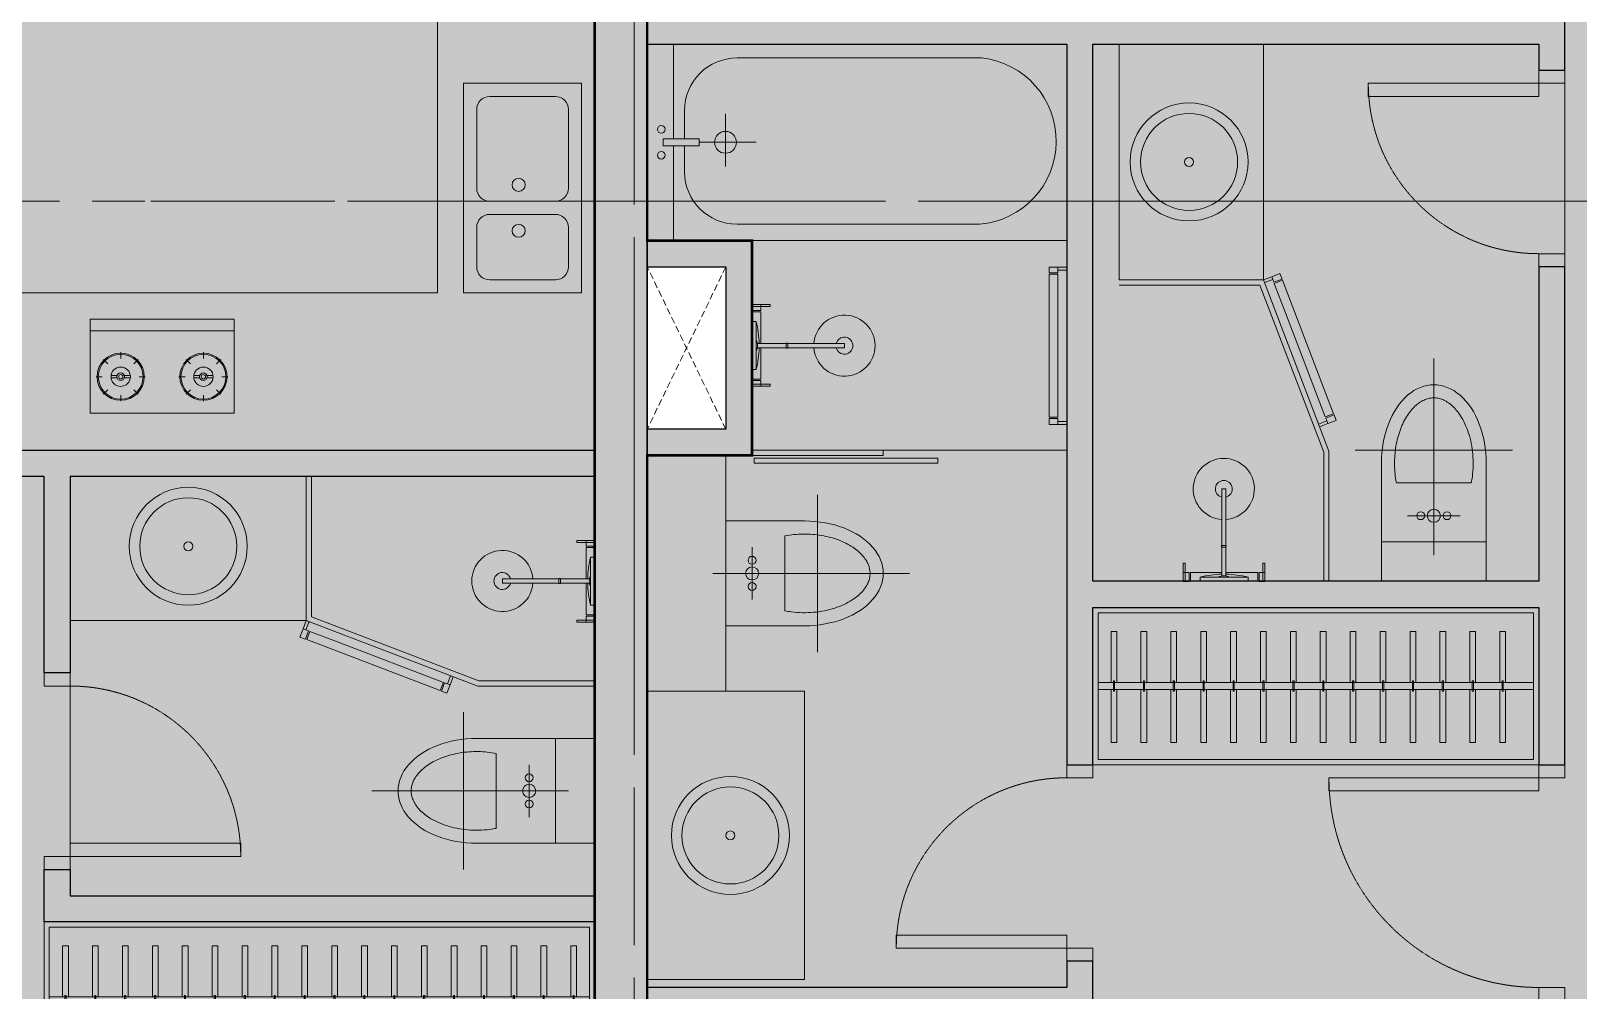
# Model space of a CAD drawing. Header units: millimetres. Extents: x -100356 to 314685, y 446 to 1273965.
# Drawn here: x 70891 to 76791, y 1097753 to 1101413 of the extents above; entities that cross this region are included whole.
import ezdxf
from ezdxf.xclip import XClip

# ---------------------------------------------------------------- set-up
doc = ezdxf.new("R2010")
doc.units = ezdxf.units.MM
doc.header["$XCLIPFRAME"] = 2
for name, pattern in [('CENTER', [2, 1.25, -0.25, 0.25, -0.25]), ('CENTER2', [28.575, 19.05, -3.175, 3.175, -3.175]), ('Kume - Grid Line', [10.5, 6, -1.25, 2, -1.25]), ('VL1 - tb$0$HIDDEN', [0.375, 0.25, -0.125]), ('VL2 - tb$0$DASHED2', [0.375, 0.25, -0.125]), ('VL2 - tb$0$HIDDEN', [0.375, 0.25, -0.125])]:
    doc.linetypes.add(name, pattern=pattern)
for name, color, linetype, lineweight in [('@ color hatch', 7, 'Continuous', 13), ('A-_ANOT----_D', 7, 'Continuous', 5), ('A.Axis', 251, 'CENTER2', 13), ('A1 - dp$0$FURNITURE', 8, 'Continuous', 5), ('A1 - dp$0$TUONG 2', 2, 'Continuous', 25), ('A2 - dp$0$FURNITURE', 8, 'Continuous', 5), ('A3 - dp$0$FURNITURE', 8, 'Continuous', 5), ('Hatch-wall', 251, 'Continuous', 5), ('KÍNH', 150, 'Continuous', 9), ('LGI', 250, 'CENTER', 9), ('VL1 - tb$0$CUA', 5, 'Continuous', 9), ('VL2 - tb$0$A.HACH 250', 250, 'Continuous', 5), ('VL2 - tb$0$CUA', 5, 'Continuous', 9), ('VL2 - tb$0$FURNITURE', 8, 'Continuous', 5), ('VL2 - tb$0$TUONG 2', 2, 'Continuous', 35)]:
    doc.layers.add(name, color=color, linetype=linetype, lineweight=lineweight)
doc.layers.add('@area depoint', color=8, linetype='Continuous', lineweight=35, plot=False)

# ---------------------------------------------------------------- blocks, each defined once
blk = doc.blocks.new('grid tower')
at = {"layer": 'A.Axis', "linetype": 'Kume - Grid Line', "lineweight": 9, "ltscale": 100}
for p, q in [((1449.8, 38386.8), (1449.8, -18372.7)), ((48341.2, 25049.9), (-14918.8, 25049.9))]:
    blk.add_line(p, q, dxfattribs=at)
blk = doc.blocks.new('*U135')
for points in [[(-700, 100), (-750, 100), (-750, 0), (-700, 0)], [(0, 100), (-50, 100), (-50, 0), (0, 0)], [(-50, 0), (-100, 0), (-100, -650), (-50, -650)]]:
    blk.add_lwpolyline(points, close=True)
at = {"linetype": 'VL2 - tb$0$HIDDEN'}
blk.add_arc((-50, 0), 650, 180, 270, dxfattribs=at)
blk = doc.blocks.new('*U291')
for points in [[(0, 600), (0, 0), (2100, 0), (2100, 600)], [(2080, 580), (2080, 20), (20, 20), (20, 580)]]:
    blk.add_lwpolyline(points, close=True)
at = {"ltscale": 6}
for points in [[(91.1, 313.1), (91.1, 515.2), (69.1, 515.2), (69.1, 313.1)], [(205.1, 313.1), (205.1, 515.2), (183.1, 515.2), (183.1, 313.1)], [(319.1, 313.1), (319.1, 515.2), (297.1, 515.2), (297.1, 313.1)], [(433.1, 313.1), (433.1, 515.2), (411.1, 515.2), (411.1, 313.1)], [(547.1, 313.1), (547.1, 515.2), (525.1, 515.2), (525.1, 313.1)], [(661.1, 313.1), (661.1, 515.2), (639.1, 515.2), (639.1, 313.1)], [(775.1, 313.1), (775.1, 515.2), (753.1, 515.2), (753.1, 313.1)], [(889.1, 313.1), (889.1, 515.2), (867.1, 515.2), (867.1, 313.1)], [(1003.1, 313.1), (1003.1, 515.2), (981.1, 515.2), (981.1, 313.1)], [(1117.1, 313.1), (1117.1, 515.2), (1095.1, 515.2), (1095.1, 313.1)], [(1231.1, 313.1), (1231.1, 515.2), (1209.1, 515.2), (1209.1, 313.1)], [(1345.1, 313.1), (1345.1, 515.2), (1323.1, 515.2), (1323.1, 313.1)], [(1459.1, 313.1), (1459.1, 515.2), (1437.1, 515.2), (1437.1, 313.1)], [(1573.1, 313.1), (1573.1, 515.2), (1551.1, 515.2), (1551.1, 313.1)], [(1687.1, 313.1), (1687.1, 515.2), (1665.1, 515.2), (1665.1, 313.1)], [(1801.1, 313.1), (1801.1, 515.2), (1779.1, 515.2), (1779.1, 313.1)], [(1915.1, 313.1), (1915.1, 515.2), (1893.1, 515.2), (1893.1, 313.1)], [(2029.1, 313.1), (2029.1, 515.2), (2007.1, 515.2), (2007.1, 313.1)], [(69.1, 286.7), (69.1, 92.1), (91.1, 92.1), (91.1, 286.7)], [(183.1, 286.7), (183.1, 92.1), (205.1, 92.1), (205.1, 286.7)], [(297.1, 286.7), (297.1, 92.1), (319.1, 92.1), (319.1, 286.7)], [(411.1, 286.7), (411.1, 92.1), (433.1, 92.1), (433.1, 286.7)], [(525.1, 286.7), (525.1, 92.1), (547.1, 92.1), (547.1, 286.7)], [(639.1, 286.7), (639.1, 92.1), (661.1, 92.1), (661.1, 286.7)], [(753.1, 286.7), (753.1, 92.1), (775.1, 92.1), (775.1, 286.7)], [(867.1, 286.7), (867.1, 92.1), (889.1, 92.1), (889.1, 286.7)], [(981.1, 286.7), (981.1, 92.1), (1003.1, 92.1), (1003.1, 286.7)], [(1095.1, 286.7), (1095.1, 92.1), (1117.1, 92.1), (1117.1, 286.7)], [(1209.1, 286.7), (1209.1, 92.1), (1231.1, 92.1), (1231.1, 286.7)], [(1323.1, 286.7), (1323.1, 92.1), (1345.1, 92.1), (1345.1, 286.7)], [(1437.1, 286.7), (1437.1, 92.1), (1459.1, 92.1), (1459.1, 286.7)], [(1551.1, 286.7), (1551.1, 92.1), (1573.1, 92.1), (1573.1, 286.7)], [(1665.1, 286.7), (1665.1, 92.1), (1687.1, 92.1), (1687.1, 286.7)], [(1779.1, 286.7), (1779.1, 92.1), (1801.1, 92.1), (1801.1, 286.7)], [(1893.1, 286.7), (1893.1, 92.1), (1915.1, 92.1), (1915.1, 286.7)], [(2007.1, 286.7), (2007.1, 92.1), (2029.1, 92.1), (2029.1, 286.7)]]:
    blk.add_lwpolyline(points, dxfattribs=at)
for points in [[(2080, 286.7), (2080, 313.1), (20, 313.1), (20, 286.7)], [(82.7, 319.2), (78.3, 319.2), (78.3, 280.4), (82.7, 280.4)], [(196.7, 319.2), (192.3, 319.2), (192.3, 280.4), (196.7, 280.4)], [(310.7, 319.2), (306.3, 319.2), (306.3, 280.4), (310.7, 280.4)], [(424.7, 319.2), (420.3, 319.2), (420.3, 280.4), (424.7, 280.4)], [(538.7, 319.2), (534.3, 319.2), (534.3, 280.4), (538.7, 280.4)], [(652.7, 319.2), (648.3, 319.2), (648.3, 280.4), (652.7, 280.4)], [(766.7, 319.2), (762.3, 319.2), (762.3, 280.4), (766.7, 280.4)], [(880.7, 319.2), (876.3, 319.2), (876.3, 280.4), (880.7, 280.4)], [(994.7, 319.2), (990.3, 319.2), (990.3, 280.4), (994.7, 280.4)], [(1108.7, 319.2), (1104.3, 319.2), (1104.3, 280.4), (1108.7, 280.4)], [(1222.7, 319.2), (1218.3, 319.2), (1218.3, 280.4), (1222.7, 280.4)], [(1336.7, 319.2), (1332.3, 319.2), (1332.3, 280.4), (1336.7, 280.4)], [(1450.7, 319.2), (1446.3, 319.2), (1446.3, 280.4), (1450.7, 280.4)], [(1564.7, 319.2), (1560.3, 319.2), (1560.3, 280.4), (1564.7, 280.4)], [(1678.7, 319.2), (1674.3, 319.2), (1674.3, 280.4), (1678.7, 280.4)], [(1792.7, 319.2), (1788.3, 319.2), (1788.3, 280.4), (1792.7, 280.4)], [(1906.7, 319.2), (1902.3, 319.2), (1902.3, 280.4), (1906.7, 280.4)], [(2020.7, 319.2), (2016.3, 319.2), (2016.3, 280.4), (2020.7, 280.4)]]:
    blk.add_lwpolyline(points, close=True, dxfattribs=at)
blk = doc.blocks.new('VL2 - tb$0$bep')
at = {"layer": 'VL2 - tb$0$FURNITURE'}
for p, q in [((0, 358.3), (0, 0)), ((549, 358.3), (0, 358.3)), ((549, 0), (549, 358.3)), ((116.8, 289.8), (116.8, 313.2)), ((432.3, 289.8), (432.3, 313.2)), ((67.2, 269.2), (50.6, 285.8)), ((166.4, 269.2), (183, 285.8)), ((382.6, 269.2), (366.1, 285.8)), ((481.9, 269.2), (498.4, 285.8)), ((46.6, 219.6), (23.2, 219.6)), ((102.7, 223.6), (80.1, 223.6)), ((102.7, 215.5), (80.1, 215.5)), ((130.9, 223.6), (153.5, 223.6)), ((130.9, 215.5), (153.5, 215.5)), ((187, 219.6), (210.4, 219.6)), ((362.1, 219.6), (338.6, 219.6)), ((418.1, 223.6), (395.6, 223.6)), ((418.1, 215.5), (395.6, 215.5)), ((446.4, 223.6), (468.9, 223.6)), ((446.4, 215.5), (468.9, 215.5)), ((502.4, 219.6), (525.9, 219.6)), ((67.2, 170), (50.6, 153.4)), ((116.8, 149.4), (116.8, 126)), ((166.4, 170), (183, 153.4)), ((382.6, 170), (366.1, 153.4)), ((432.3, 149.4), (432.3, 126)), ((481.9, 170), (498.4, 153.4)), ((549, 45), (0, 45)), ((0, 0), (549, 0))]:
    blk.add_line(p, q, dxfattribs=at)
for centre, radius in [((116.8, 219.6), 90), ((116.8, 219.6), 85.5), ((432.3, 219.6), 90), ((432.3, 219.6), 85.5), ((116.8, 219.6), 36.9), ((432.3, 219.6), 36.9), ((116.8, 219.6), 14.7), ((116.8, 219.6), 8.24), ((432.3, 219.6), 14.7), ((432.3, 219.6), 8.24)]:
    blk.add_circle(centre, radius, dxfattribs=at)
blk = doc.blocks.new('VL2 - tb$0$crua 450x830')
at = {"layer": 'VL2 - tb$0$FURNITURE'}
blk.add_lwpolyline([(400, 10), (-400, 10), (-400, 460), (400, 460)], close=True, dxfattribs=at)
blk.add_lwpolyline([(-400, 10), (400, 10), (400, 460)], dxfattribs=at)
for points in [[(-300, 60), (0, 60, 0.414214), (50, 110), (50, 360, 0.414214), (0, 410), (-300, 410, 0.414214), (-350, 360), (-350, 110, 0.414214)], [(100, 110), (100, 360, -0.414214), (150, 410), (300, 410, -0.414214), (350, 360), (350, 110, -0.414214), (300, 60), (150, 60, -0.414214)]]:
    blk.add_lwpolyline(points, format="xyb", close=True, dxfattribs=at)
for centre in [(-12.5, 250), (162.5, 250)]:
    blk.add_circle(centre, 25, dxfattribs=at)
blk = doc.blocks.new('A1 - dp$0$A$C4168242D')
for points in [[(300, 750), (300, 0)], [(0, 400), (600, 400)], [(100, 350), (100, 50), (500, 50), (500, 350)], [(157.1, 275.5), (442.9, 275.5)], [(400, 150), (200, 150)]]:
    blk.add_lwpolyline(points)
for centre, radius in [((250, 150), 15), ((300, 150), 25), ((350, 150), 15)]:
    blk.add_circle(centre, radius)
blk.add_ellipse((300, 350), major_axis=(0, 300), ratio=0.666667, start_param=4.712389, end_param=7.853982)
blk.add_open_spline([(442.9, 275.5), (444.5, 283.4), (445.7, 291.4), (448.6, 313.5), (449.6, 327.6), (450.2, 356.1), (449.7, 370.4), (447.3, 398.6), (445.3, 412.5), (439.9, 439.6), (436.5, 452.7), (428.4, 477.8), (423.8, 489.7), (413.4, 512), (407.6, 522.4), (396.4, 539.6), (391.1, 546.8), (380.1, 559.9), (374.4, 565.7), (362.9, 575.9), (357.1, 580.3), (345.5, 587.6), (339.8, 590.6), (328.3, 595.4), (322.7, 597.1), (311.5, 599.4), (306, 600), (294.9, 600), (289.4, 599.5), (278.2, 597.3), (272.6, 595.7), (261.1, 591.1), (255.4, 588.1), (243.8, 580.9), (238, 576.6), (226.5, 566.5), (220.8, 560.8), (209.7, 547.9), (204.4, 540.8), (194.2, 525.3), (189.3, 516.9), (180.4, 498.9), (176.2, 489.4), (168.7, 469.5), (165.4, 459), (159.7, 437.4), (157.3, 426.3), (153.4, 403.6), (152, 392), (150.3, 368.5), (149.9, 356.7), (150.2, 333.1), (150.9, 321.3), (153.2, 298.1), (154.9, 286.7), (157.1, 275.5)], degree=3, knots=[4.428595, 4.428595, 4.428595, 4.428595, 4.521718, 4.521718, 4.681946, 4.681946, 4.842175, 4.842175, 5.002403, 5.002403, 5.162632, 5.162632, 5.32286, 5.32286, 5.483089, 5.483089, 5.615862, 5.615862, 5.748636, 5.748636, 5.88141, 5.88141, 6.014184, 6.014184, 6.146958, 6.146958, 6.279732, 6.279732, 6.412506, 6.412506, 6.545279, 6.545279, 6.678053, 6.678053, 6.810827, 6.810827, 6.943601, 6.943601, 7.076375, 7.076375, 7.209149, 7.209149, 7.341922, 7.341922, 7.474696, 7.474696, 7.60747, 7.60747, 7.740244, 7.740244, 7.873018, 7.873018, 8.005792, 8.005792, 8.137776, 8.137776, 8.137776, 8.137776])
blk = doc.blocks.new('A1 - dp$0$A$C722D3D91')
at = {"ltscale": 0.07}
for radius in [225, 185, 17]:
    blk.add_circle((0, 0), radius, dxfattribs=at)
blk = doc.blocks.new('A1 - dp$0$A$C588A0D6B')
for p, q in [((-121.7, -37.8), (122.5, -37.8)), ((-121.7, -58.7), (-121.7, -37.8)), ((122.5, -58.7), (-121.7, -58.7)), ((-11.5, -64.5), (-11.5, -211.1)), ((9.4, -64.8), (9.4, -211.1)), ((122.5, -37.8), (122.5, -58.7)), ((9.4, -211.1), (-11.5, -211.1)), ((9.4, -219.7), (-11.5, -219.7)), ((-11.5, -219.7), (-11.5, -507.4)), ((9.4, -219.7), (9.4, -507.4)), ((9.4, -507.4), (-11.5, -507.4))]:
    blk.add_line(p, q)
for points in [[(-177.9, -36.9), (-207.6, -36.9), (-207.6, -82), (-177.9, -82)], [(-207.6, -36.9), (-197.1, -36.9), (-197.1, -129.3), (-207.6, -129.3)], [(178.7, -36.9), (208.4, -36.9), (208.4, -82), (178.7, -82)], [(208.4, -36.9), (197.9, -36.9), (197.9, -129.3), (208.4, -129.3)]]:
    blk.add_lwpolyline(points, close=True)
blk.add_lwpolyline([(-11.5, -82.1), (-171.1, -82.1), (-171.1, -37.8), (171.9, -37.8), (171.9, -82.1), (9.4, -82.1)])
for centre, radius, start, end in [((0.4, 430.9), 504.6, 255.99431, 268.6524), ((0, 0), 65.5, 243.65518, 296.34482), ((0.4, 430.9), 504.6, 271.02355, 284.00569), ((-8.2, -215.4), 5.39, 127.25821, 232.74179), ((6.2, -215.4), 5.39, 307.25821, 52.74179), ((-1, -507.4), 155.5, 93.85009, 86.14991), ((-1, -507.4), 43, 104.0595, 75.9405)]:
    blk.add_arc(centre, radius, start, end)
blk = doc.blocks.new('A1 - dp$0$A$C487079A1')
for points in [[(33.8, 588.9), (33.8, 600.1), (0, 600.1), (0, 588.9)], [(67.6, 577.7), (67.6, 600.1), (33.8, 600.1), (33.8, 577.7)], [(33.8, 0), (33.8, 11.2), (0, 11.2), (0, 0)], [(67.6, 22.3), (67.6, 0), (33.8, 0), (33.8, 22.3)]]:
    blk.add_lwpolyline(points, close=True)
blk.add_lwpolyline([(33.7, 147.1), (33.7, 27.4), (67, 27.4), (67, 572.7), (33.7, 572.7), (33.7, 147.1)])
blk = doc.blocks.new('VL2 - tb')
at = {"layer": '@ color hatch', "ltscale": 0.5}
h = blk.add_hatch(color=181, dxfattribs=at)
h.dxf.hatch_style = 1
h.paths.add_polyline_path([(9100, 9625), (9100, 8325), (9000, 8325), (9000, 6500.1), (6400, 6500.1), (6400, 8325), (3100, 8325), (3100, 9625), (100, 9625), (100, 1075), (499.9, 1075), (499.9, 175), (11350, 175), (11350, 575), (11800, 575), (12250, 575), (12250, 9625)])
h.paths.add_polyline_path([(8800.2, 6900.1), (6600.2, 6900.1), (6600, 6600.1), (8800, 6600.1)], flags=17)
h.paths.add_polyline_path([(3300, 8525), (6400, 8525), (6400, 9825.1), (3300, 9825.1)])
at = {"layer": 'Hatch-wall', "ltscale": 0.5}
h = blk.add_hatch(color=256, dxfattribs=at)
h.dxf.hatch_style = 1
h.paths.add_polyline_path([(9500, 175), (10120, 175)], flags=16)
h.paths.add_polyline_path([(9000.1, 6600.1), (8750.2, 6600.1), (8750.2, 6400.1), (8900.1, 6400.1), (8900.1, 5950.1), (9850, 5950.1), (9850, 3075), (9750, 3075), (9750, 2975), (9850, 2975), (9850, 2875), (9950, 2875), (9950, 2975), (10550, 2975), (10550, 3075), (9950, 3075), (9950, 5950.1), (10550, 5950.1), (10550, 6050.1), (9000, 6050.1)], flags=16)
h.paths.add_polyline_path([(6400, 6050.1), (6400, 2975), (8850, 2975), (8850, 3075), (6500, 3075), (6500, 6400.1), (6650.2, 6400.1), (6650.2, 6600.1), (6600, 6600.1), (6600, 9825), (6400, 9825), (6400, 8525), (6400, 8325)], flags=17)
h.paths.add_polyline_path([(3100, 9625), (2700, 9625), (2700, 9825), (3300, 9825), (3300, 8525), (4000, 8525), (4000, 8325), (3200, 8325), (3200, 5625), (3100, 5625)], flags=17)
h.paths.add_polyline_path([(100, 1875), (100, 1875), (100, 1375), (100, 1375)], flags=16)
edge = h.paths.add_edge_path()
edge.add_line((12250, 9625), (12250, 6050.1))
edge.add_line((12250, 6050.1), (11650, 6050.1))
edge.add_line((11650, 6050.1), (11650, 5950.1))
edge.add_line((11650, 5950.1), (12250, 5950.1))
edge.add_line((12250, 5950.1), (12250, 3075))
edge.add_line((12250, 3075), (11650, 3075))
edge.add_line((11650, 3075), (11650, 2975))
edge.add_line((11650, 2975), (12250, 2975))
edge.add_line((12250, 2975), (12250, 1875))
edge.add_line((12250, 1875), (11070, 1875))
edge.add_line((11070, 1875), (11070, 1775))
edge.add_line((11070, 1775), (12250, 1775))
edge.add_line((12250, 1775), (12250, 175))
edge.add_line((12250, 175), (10220, 175))
edge.add_line((10220, 175), (9400, 175))
edge.add_line((9400, 175), (8650, 175))
edge.add_line((8650, 175), (8650, 1775))
edge.add_line((8650, 1775), (10320, 1775))
edge.add_line((10320, 1775), (10320, 1875))
edge.add_line((10320, 1875), (9950, 1875))
edge.add_line((9950, 1875), (9950, 1975))
edge.add_line((9950, 1975), (9850, 1975))
edge.add_line((9850, 1975), (9850, 1875))
edge.add_line((9850, 1875), (7350, 1875))
edge.add_line((7350, 1875), (7350, 1775))
edge.add_line((7350, 1775), (8550, 1775))
edge.add_line((8550, 1775), (8550, 175))
edge.add_line((8550, 175), (6500, 175))
edge.add_line((6500, 175), (6500, 1775))
edge.add_line((6500, 1775), (6600, 1775))
edge.add_line((6600, 1775), (6600, 1875))
edge.add_line((6600, 1875), (6500, 1875))
edge.add_line((6500, 1875), (6400, 1875))
edge.add_line((6400, 1875), (6400, 175))
edge.add_line((6400, 175), (6300, 175))
edge.add_line((6300, 175), (6300, 25))
edge.add_line((6300, 25), (12450, 25))
edge.add_line((12450, 25), (12450, 9825))
edge.add_line((12450, 9825), (11600, 9825))
edge.add_line((11600, 9825), (11600, 9625))
edge.add_line((11600, 9625), (12250, 9625))
edge.add_line((8750.2, 6600.1), (8800.2, 6600.1))
edge.add_line((8800.2, 6600.1), (8800, 9825))
edge.add_line((8800, 9825), (9500, 9825))
edge.add_line((9500, 9825), (9500, 9625))
edge.add_line((9500, 9625), (9100, 9625))
edge.add_line((9100, 9625), (9100, 8325))
edge.add_line((9100, 8325), (9000, 8325))
edge.add_line((9000, 8325), (9000, 6900.1))
h.paths.add_polyline_path([(4500, 175), (4600, 175), (4600, 175), (4700, 175), (4700, 25), (-100, 25), (-100, 9825), (600, 9825), (600, 9625), (100, 9625), (100, 6325), (2200, 6325), (2200, 6125), (2100, 6125), (2100, 6225), (100, 6225), (100, 4625), (2100, 4625), (2100, 5375), (2200, 5375), (2200, 4625), (3100, 4625), (3100, 4725), (3200, 4725), (3200, 4525), (100, 4525), (100, 1975), (850, 1975), (850, 1875), (100, 1875), (100, 1275), (100, 1275), (100, 175), (1700, 175), (1700, 1875), (1600, 1875), (1600, 1975), (1800, 1975), (1800, 175), (4500, 175)])
at = {"layer": '@area depoint', "color": 250, "ltscale": 10, "const_width": 10}
blk.add_lwpolyline([(9100, 9625), (9100, 8325), (9000, 8325), (9000, 6500.1), (6400, 6500.1), (6400, 8325), (3100, 8325), (3100, 9625), (100, 9625), (100, 1075), (499.9, 1075), (499.9, 175), (700, 175), (700, 175), (11350, 175), (11350, 575), (11800, 575), (11800, 575), (12250, 575), (12250, 9625)], close=True, dxfattribs=at)
at = {"layer": 'A1 - dp$0$FURNITURE'}
for points in [[(250, 6025), (100, 6025), (100, 5625), (250, 5625)], [(2100, 4625), (2100, 5175), (1200, 5175), (1200, 4625)]]:
    blk.add_lwpolyline(points, close=True, dxfattribs=at)
at = {"layer": 'A1 - dp$0$TUONG 2', "ltscale": 0.5}
for points in [[(4700, 25), (-100, 25), (-100, 9825), (600, 9825), (600, 9625), (100, 9625), (100, 6325), (2200, 6325), (2200, 6225), (2200, 6125), (2100, 6125), (2100, 6225), (100, 6225), (100, 4625), (2100, 4625), (2100, 5375), (2200, 5375), (2200, 4625), (3100, 4625)], [(3200, 4525), (100, 4525), (100, 1975), (850, 1975), (850, 1875), (100, 1875), (100, 1275), (100, 1275), (100, 175), (1700, 175), (1700, 1875), (1600, 1875), (1600, 1975), (1800, 1975), (1800, 175), (4500, 175)]]:
    blk.add_lwpolyline(points, dxfattribs=at)
at = {"layer": 'KÍNH'}
for points in [[(100, 5425), (546.2, 5425), (1200, 5175), (1200, 4625)], [(100, 5405), (542.5, 5405), (1180, 5161.2), (1180, 4625)]]:
    blk.add_lwpolyline(points, dxfattribs=at)
at = {"layer": 'VL2 - tb$0$CUA'}
blk.add_line((2100, 5375), (2100, 6125), dxfattribs=at)
at = {"layer": 'VL2 - tb$0$FURNITURE'}
blk.add_lwpolyline([(700, 2711.8), (700, 3925), (2800, 3925), (2800, 2975), (3200, 2975), (3200, 4525)], dxfattribs=at)
at = {"layer": 'A1 - dp$0$FURNITURE'}
for name, p, xscale, rotation in [('A1 - dp$0$A$C4168242D', (200, 5525), -1.000000000000003, 269.9999830603322), ('A1 - dp$0$A$C722D3D91', (1650, 4891.6), -0.9999999999999979, 89.99998306033208)]:
    blk.add_blockref(name, p, dxfattribs=dict(at, xscale=xscale, rotation=rotation))
at = {"layer": 'A1 - dp$0$FURNITURE', "extrusion": (5.27555e-19, 5.65041e-18, -1), "xscale": -0.7499999999999999, "yscale": 0.7499999999999999, "zscale": -0.7499999999999999, "rotation": 269.9999303536723}
blk.add_blockref('A1 - dp$0$A$C588A0D6B', (-71.7, 5024.7), dxfattribs=at)
at = {"layer": 'KÍNH', "extrusion": (-2.12676e-18, -5.56228e-18, -1), "xscale": -1, "zscale": -1, "rotation": 290.9245838591036}
blk.add_blockref('A1 - dp$0$A$C487079A1', (-1200, 5175), dxfattribs=at)
at = {"layer": 'VL2 - tb$0$CUA', "xscale": -1, "rotation": 270}
blk.add_blockref('*U135', (2100, 6125), dxfattribs=at)
at = {"layer": 'VL2 - tb$0$FURNITURE'}
blk.add_blockref('*U291', (100, 6324.7), dxfattribs=at)
at = {"layer": 'VL2 - tb$0$FURNITURE', "ltscale": 2}
blk.add_blockref('VL2 - tb$0$bep', (1475.5, 4025), dxfattribs=at)
at = {"layer": 'VL2 - tb$0$TUONG 2', "ltscale": 0.5, "xscale": -1, "rotation": 270}
blk.add_blockref('VL2 - tb$0$crua 450x830', (140.2, 3525), dxfattribs=at)
blk = doc.blocks.new('X-GRID')
at = {"layer": 'LGI', "ltscale": 1500}
for p, q in [((-40950, 49486.8), (-40950, -7272.6)), ((5008.8, 36150), (-57318.6, 36150))]:
    blk.add_line(p, q, dxfattribs=at)
blk = doc.blocks.new('f23 grid column')
at = {"rotation": 180}
blk.add_blockref('X-GRID', (-36705, 11038.5, 0), dxfattribs=at)
blk = doc.blocks.new('*U478')
for points in [[(0, 600), (0, 0), (1700, 0), (1700, 600)], [(1680, 580), (1680, 20), (20, 20), (20, 580)]]:
    blk.add_lwpolyline(points, close=True)
at = {"ltscale": 6}
for points in [[(91.1, 313.1), (91.1, 515.2), (69.1, 515.2), (69.1, 313.1)], [(205.1, 313.1), (205.1, 515.2), (183.1, 515.2), (183.1, 313.1)], [(319.1, 313.1), (319.1, 515.2), (297.1, 515.2), (297.1, 313.1)], [(433.1, 313.1), (433.1, 515.2), (411.1, 515.2), (411.1, 313.1)], [(547.1, 313.1), (547.1, 515.2), (525.1, 515.2), (525.1, 313.1)], [(661.1, 313.1), (661.1, 515.2), (639.1, 515.2), (639.1, 313.1)], [(775.1, 313.1), (775.1, 515.2), (753.1, 515.2), (753.1, 313.1)], [(889.1, 313.1), (889.1, 515.2), (867.1, 515.2), (867.1, 313.1)], [(1003.1, 313.1), (1003.1, 515.2), (981.1, 515.2), (981.1, 313.1)], [(1117.1, 313.1), (1117.1, 515.2), (1095.1, 515.2), (1095.1, 313.1)], [(1231.1, 313.1), (1231.1, 515.2), (1209.1, 515.2), (1209.1, 313.1)], [(1345.1, 313.1), (1345.1, 515.2), (1323.1, 515.2), (1323.1, 313.1)], [(1459.1, 313.1), (1459.1, 515.2), (1437.1, 515.2), (1437.1, 313.1)], [(1573.1, 313.1), (1573.1, 515.2), (1551.1, 515.2), (1551.1, 313.1)], [(69.1, 286.7), (69.1, 92.1), (91.1, 92.1), (91.1, 286.7)], [(183.1, 286.7), (183.1, 92.1), (205.1, 92.1), (205.1, 286.7)], [(297.1, 286.7), (297.1, 92.1), (319.1, 92.1), (319.1, 286.7)], [(411.1, 286.7), (411.1, 92.1), (433.1, 92.1), (433.1, 286.7)], [(525.1, 286.7), (525.1, 92.1), (547.1, 92.1), (547.1, 286.7)], [(639.1, 286.7), (639.1, 92.1), (661.1, 92.1), (661.1, 286.7)], [(753.1, 286.7), (753.1, 92.1), (775.1, 92.1), (775.1, 286.7)], [(867.1, 286.7), (867.1, 92.1), (889.1, 92.1), (889.1, 286.7)], [(981.1, 286.7), (981.1, 92.1), (1003.1, 92.1), (1003.1, 286.7)], [(1095.1, 286.7), (1095.1, 92.1), (1117.1, 92.1), (1117.1, 286.7)], [(1209.1, 286.7), (1209.1, 92.1), (1231.1, 92.1), (1231.1, 286.7)], [(1323.1, 286.7), (1323.1, 92.1), (1345.1, 92.1), (1345.1, 286.7)], [(1437.1, 286.7), (1437.1, 92.1), (1459.1, 92.1), (1459.1, 286.7)], [(1551.1, 286.7), (1551.1, 92.1), (1573.1, 92.1), (1573.1, 286.7)]]:
    blk.add_lwpolyline(points, dxfattribs=at)
for points in [[(1680, 286.7), (1680, 313.1), (20, 313.1), (20, 286.7)], [(82.7, 319.2), (78.3, 319.2), (78.3, 280.4), (82.7, 280.4)], [(196.7, 319.2), (192.3, 319.2), (192.3, 280.4), (196.7, 280.4)], [(310.7, 319.2), (306.3, 319.2), (306.3, 280.4), (310.7, 280.4)], [(424.7, 319.2), (420.3, 319.2), (420.3, 280.4), (424.7, 280.4)], [(538.7, 319.2), (534.3, 319.2), (534.3, 280.4), (538.7, 280.4)], [(652.7, 319.2), (648.3, 319.2), (648.3, 280.4), (652.7, 280.4)], [(766.7, 319.2), (762.3, 319.2), (762.3, 280.4), (766.7, 280.4)], [(880.7, 319.2), (876.3, 319.2), (876.3, 280.4), (880.7, 280.4)], [(994.7, 319.2), (990.3, 319.2), (990.3, 280.4), (994.7, 280.4)], [(1108.7, 319.2), (1104.3, 319.2), (1104.3, 280.4), (1108.7, 280.4)], [(1222.7, 319.2), (1218.3, 319.2), (1218.3, 280.4), (1222.7, 280.4)], [(1336.7, 319.2), (1332.3, 319.2), (1332.3, 280.4), (1336.7, 280.4)], [(1450.7, 319.2), (1446.3, 319.2), (1446.3, 280.4), (1450.7, 280.4)], [(1564.7, 319.2), (1560.3, 319.2), (1560.3, 280.4), (1564.7, 280.4)]]:
    blk.add_lwpolyline(points, close=True, dxfattribs=at)
blk = doc.blocks.new('*U178')
for points in [[(0, 100), (50, 100), (50, 0), (0, 0)], [(850, 100), (900, 100), (900, 0), (850, 0)], [(50, 0), (100, 0), (100, -800), (50, -800)]]:
    blk.add_lwpolyline(points, close=True)
at = {"linetype": 'VL1 - tb$0$HIDDEN'}
blk.add_arc((50, 0), 800, 270, 0, dxfattribs=at)
blk = doc.blocks.new('*U213')
for points in [[(0, 100), (50, 100), (50, 0), (0, 0)], [(700, 100), (750, 100), (750, 0), (700, 0)], [(50, 0), (100, 0), (100, -650), (50, -650)]]:
    blk.add_lwpolyline(points, close=True)
at = {"linetype": 'VL2 - tb$0$HIDDEN'}
blk.add_arc((50, 0), 650, 270, 0, dxfattribs=at)
blk = doc.blocks.new('VL2 - tb$0$A$C4168242D')
for points in [[(300, 750), (300, 0)], [(0, 400), (600, 400)], [(100, 350), (100, 50), (500, 50), (500, 350)], [(157.1, 275.5), (442.9, 275.5)], [(400, 150), (200, 150)]]:
    blk.add_lwpolyline(points)
for centre, radius in [((250, 150), 15), ((300, 150), 25), ((350, 150), 15)]:
    blk.add_circle(centre, radius)
blk.add_ellipse((300, 350), major_axis=(0, 300), ratio=0.666667, start_param=4.712389, end_param=7.853982)
blk.add_open_spline([(442.9, 275.5), (444.5, 283.4), (445.7, 291.4), (448.6, 313.5), (449.6, 327.6), (450.2, 356.1), (449.7, 370.4), (447.3, 398.6), (445.3, 412.5), (439.9, 439.6), (436.5, 452.7), (428.4, 477.8), (423.8, 489.7), (413.4, 512), (407.6, 522.4), (396.4, 539.6), (391.1, 546.8), (380.1, 559.9), (374.4, 565.7), (362.9, 575.9), (357.1, 580.3), (345.5, 587.6), (339.8, 590.6), (328.3, 595.4), (322.7, 597.1), (311.5, 599.4), (306, 600), (294.9, 600), (289.4, 599.5), (278.2, 597.3), (272.6, 595.7), (261.1, 591.1), (255.4, 588.1), (243.8, 580.9), (238, 576.6), (226.5, 566.5), (220.8, 560.8), (209.7, 547.9), (204.4, 540.8), (194.2, 525.3), (189.3, 516.9), (180.4, 498.9), (176.2, 489.4), (168.7, 469.5), (165.4, 459), (159.7, 437.4), (157.3, 426.3), (153.4, 403.6), (152, 392), (150.3, 368.5), (149.9, 356.7), (150.2, 333.1), (150.9, 321.3), (153.2, 298.1), (154.9, 286.7), (157.1, 275.5)], degree=3, knots=[4.428595, 4.428595, 4.428595, 4.428595, 4.521718, 4.521718, 4.681946, 4.681946, 4.842175, 4.842175, 5.002403, 5.002403, 5.162632, 5.162632, 5.32286, 5.32286, 5.483089, 5.483089, 5.615862, 5.615862, 5.748636, 5.748636, 5.88141, 5.88141, 6.014184, 6.014184, 6.146958, 6.146958, 6.279732, 6.279732, 6.412506, 6.412506, 6.545279, 6.545279, 6.678053, 6.678053, 6.810827, 6.810827, 6.943601, 6.943601, 7.076375, 7.076375, 7.209149, 7.209149, 7.341922, 7.341922, 7.474696, 7.474696, 7.60747, 7.60747, 7.740244, 7.740244, 7.873018, 7.873018, 8.005792, 8.005792, 8.137776, 8.137776, 8.137776, 8.137776])
blk = doc.blocks.new('tam nam1500 plus 100')
for p, q in [((-1276.1, 321.7), (-342.6, 321.7)), ((-142.6, 12.9), (-142.6, 121.7)), ((-298.7, -91.8), (-298.7, 108.5)), ((-198.5, 0), (-415.4, 0)), ((-142.6, -112.7), (-142.6, -12.9)), ((-1267.8, -312.7), (-342.6, -312.7))]:
    blk.add_line(p, q)
for points in [[(-100, -12.9), (-100, -375), (-1600, -375), (-1600, 375), (-100, 375), (-100, 12.9)], [(-100, -12.9), (-100, -375), (0, -375), (0, 375), (-100, 375), (-100, 12.9)]]:
    blk.add_lwpolyline(points)
blk.add_lwpolyline([(-198.5, 12.9), (-61.4, 12.9), (-61.4, -12.9), (-198.5, -12.9)], close=True)
for centre, radius in [((-53.5, 49.4), 14.5), ((-298.7, 0), 41.7), ((-53.5, -49.4), 14.5)]:
    blk.add_circle(centre, radius)
for centre, radius, start, end in [((-1241.3, 4.9), 318.7, 96.26491, 265.2417), ((-342.6, 121.7), 200, 0, 90), ((-342.6, -112.7), 200, 270, 0)]:
    blk.add_arc(centre, radius, start, end)
blk = doc.blocks.new('VL2 - tb$0$A$C722D3D91')
at = {"ltscale": 0.07}
for radius in [225, 185, 17]:
    blk.add_circle((0, 0), radius, dxfattribs=at)
blk = doc.blocks.new('VL3 revised', base_point=(-8800, 1600))
at = {"layer": '@ color hatch', "ltscale": 0.5}
h = blk.add_hatch(color=211, dxfattribs=at)
h.dxf.hatch_style = 1
h.paths.add_polyline_path([(-6999.9, 2131.8), (-6699.9, 2131.8), (-6399.9, 2131.8), (-6399.9, 2724.8), (2450, 2725), (2450, -271.6), (-450, -271.6), (-450, -1675), (1149.2, -1675), (1149.2, -6825), (2448.2, -6825), (2450, -12775), (1000, -12775), (1000, -12674.9), (-500, -12674.9), (-500, -12775), (-5751.8, -12775), (-5751.8, -11475), (-5850, -11475), (-5850.1, -7695), (-5450, -7695), (-5450, -6875), (-5850, -6875), (-5850, -3175), (-7000, -3175)])
h.paths.add_polyline_path([(2648.2, -1675), (1349.2, -1675), (1349.2, -6525), (2648.2, -6525)])
at = {"layer": 'Hatch-wall', "ltscale": 0.5}
h = blk.add_hatch(color=256, dxfattribs=at)
h.dxf.hatch_style = 1
h.paths.add_polyline_path([(-6499.9, 2231.8), (-6999.9, 2231.8), (-6999.9, 2731.8), (-6499.9, 2731.8)], flags=16)
h.paths.add_polyline_path([(-1549.9, -471.6), (-1549.9, -371.6), (-450, -371.6), (-450, -271.6), (2450, -271.6), (2450, 228.4), (2650, 228.4), (2650, -475), (-250, -475), (-250, -521.6), (-450, -521.6), (-450, -471.6)], flags=17)
h.paths.add_polyline_path([(-1150, -6725), (1149.2, -6725), (1149.2, -5855), (1349.2, -5855), (1349.2, -6625), (2648.2, -6625), (2648.2, -7221.6), (2448.2, -7221.6), (2448.2, -6825), (-1150, -6825), (-1150, -8875), (-1250, -8875), (-1250, -6025), (-1150, -6025)])
h.paths.add_polyline_path([(1548.3, -12975), (-675, -12975), (-675, -12775), (1548.3, -12775)])
h.paths.add_polyline_path([(-5850, -6875), (-5850, -6975), (-5550, -6975), (-5550, -7595), (-5850, -7595), (-5850, -7695), (-5450, -7695), (-5450, -6875)], flags=17)
h.paths.add_polyline_path([(-7000, -1675), (-7000, 1031.8), (-5199.9, 1031.8), (-5199.9, 1231.8), (-5299.9, 1231.8), (-5299.9, 1131.8), (-6999.9, 1131.8), (-6999.9, 2131.8), (-6399.9, 2131.8), (-6399.9, 2731.8), (-5299.9, 2731.8), (-5299.9, 1981.8), (-5199.9, 1981.8), (-5199.9, 2731.8), (-2649.9, 2731.8), (-2649.9, -268.2), (-2649.9, -268.2), (-2649.9, -471.6), (-2449.9, -471.6), (-2449.9, -371.6), (-2549.9, -371.6), (-2549.9, 631.8), (-1799.9, 631.8), (-1799.9, 731.8), (-2549.9, 731.8), (-2549.9, 2731.8), (-949.9, 2731.8), (-949.9, 731.8), (-1049.9, 731.8), (-1049.9, 631.8), (-849.9, 631.8), (-849.9, 2731.8), (2450, 2731.8), (2450, 2328.4), (2650, 2328.4), (2650, 2931.8), (-7150, 2931.8), (-7150, -1775), (-7000, -1775)])
h.paths.add_polyline_path([(-2350, -6025), (-5850, -6025), (-5850, -3175), (-7000, -3175), (-7000, -3075), (-7150, -3075), (-7150, -3375), (-6050, -3375), (-6050, -12975), (-5200, -12975), (-5200, -12775), (-5850, -12775), (-5850, -9825), (-4150, -9825), (-4150, -9625), (-4250, -9625), (-4250, -9725), (-5850, -9725), (-5850, -6125), (-4250, -6125), (-4250, -8875), (-4150, -8875), (-4150, -8275), (-2450, -8275), (-2450, -8875), (-2350, -8875), (-2350, -6975), (-2450, -6975), (-2450, -8175), (-4150, -8175), (-4150, -6125), (-2450, -6125), (-2450, -6225), (-2350, -6225)])
edge = h.paths.add_edge_path()
edge.add_line((1349.2, -1675), (2648.2, -1675))
edge.add_line((2648.2, -1675), (2649, -1475))
edge.add_line((2649, -1475), (-250, -1475))
edge.add_line((-250, -1475), (-250, -1421.6))
edge.add_line((-250, -1421.6), (-450, -1421.6))
edge.add_line((-450, -1421.6), (-450, -1675))
edge.add_line((-450, -1675), (1149.2, -1675))
edge.add_line((1149.2, -1675), (1149.2, -2271.6))
edge.add_line((1149.2, -2271.6), (1349.2, -2271.6))
edge.add_line((1349.2, -2271.6), (1349.2, -1675))
at = {"layer": '@ color hatch', "color": 250, "ltscale": 10, "const_width": 10, "elevation": 0}
blk.add_lwpolyline([(1149.2, -1675), (1149.2, -6825), (2448.2, -6825), (2450, -12775), (1000, -12775), (1000, -12674.9), (-500, -12674.9), (-500, -12775), (-5751.8, -12775), (-5751.8, -11475), (-5850, -11475), (-5850.1, -7695), (-5450, -7695), (-5450, -6875), (-5850, -6875), (-5850, -3175), (-7000, -3175), (-6999.9, 2131.8)], dxfattribs=at)
at = {"layer": 'A1 - dp$0$FURNITURE'}
for points in [[(-4050, -6125), (-3500, -6125), (-3500, -7025), (-4050, -7025)], [(-4950.1, -7675), (-5450, -7675), (-5450, -7695), (-4950.1, -7695)], [(-2650, -8025), (-2650, -8175), (-3050, -8175), (-3050, -8025)]]:
    blk.add_lwpolyline(points, close=True, dxfattribs=at)
at = {"layer": 'A1 - dp$0$FURNITURE', "elevation": 0}
blk.add_lwpolyline([(-4741.9, -7725), (-5441.9, -7725), (-5441.9, -7705), (-4741.9, -7705)], close=True, dxfattribs=at)
at = {"layer": 'A1 - dp$0$FURNITURE'}
blk.add_lwpolyline([(-5400, -7675), (-4250.1, -7675)], dxfattribs=at)
at = {"layer": 'A1 - dp$0$TUONG 2', "ltscale": 0.5}
for points in [[(-2350, -6125), (-2350, -6025)], [(-6050, -3375), (-6050, -12975)], [(-4150, -9825), (-4150, -9625), (-4250, -9625), (-4250, -9725), (-5850, -9725), (-5850, -6125), (-4250, -6125), (-4250, -8875), (-4150, -8875), (-4150, -8275), (-2450, -8275), (-2450, -8875), (-2350, -8875), (-2350, -6975), (-2450, -6975), (-2450, -8175), (-4150, -8175), (-4150, -6125), (-2450, -6125), (-2450, -6225), (-2350, -6225), (-2350, -6025)], [(-5850, -6125), (-5850, -6875)], [(-5850, -6125), (-5850, -6875)], [(-5850, -6875), (-5450, -6875), (-5450, -7695), (-5850, -7695)]]:
    blk.add_lwpolyline(points, dxfattribs=at)
for points in [[(-5850, -6875), (-5850, -6975), (-5550, -6975), (-5550, -7595), (-5850, -7595), (-5850, -7695), (-5450, -7695), (-5450, -6875)], [(-5550, -6975), (-5550, -7595), (-5850, -7595), (-5850, -6975)]]:
    blk.add_lwpolyline(points, close=True, dxfattribs=at)
at = {"layer": 'A2 - dp$0$FURNITURE'}
blk.add_lwpolyline([(-5850, -8595), (-5250, -8595), (-5250, -9695), (-5250, -9695), (-5850, -9695)], close=True, dxfattribs=at)
at = {"layer": 'A3 - dp$0$FURNITURE', "ltscale": 0.5}
blk.add_lwpolyline([(-5850, -8595), (-5850, -7695), (-5550, -7695), (-5550, -8595)], close=True, dxfattribs=at)
at = {"layer": 'KÍNH'}
for points in [[(-3250, -8175), (-3250, -7678.8), (-3500, -7025), (-4050, -7025)], [(-3270, -8175), (-3270, -7682.5), (-3513.8, -7045), (-4050, -7045)]]:
    blk.add_lwpolyline(points, dxfattribs=at)
at = {"layer": 'VL1 - tb$0$CUA'}
blk.add_line((-2350, -6975), (-2350, -6225), dxfattribs=at)
at = {"layer": 'VL2 - tb$0$A.HACH 250', "linetype": 'VL2 - tb$0$DASHED2', "ltscale": 100}
for points in [[(-5550, -6975), (-5850, -7595)], [(-5550, -7595), (-5850, -6975)]]:
    blk.add_lwpolyline(points, dxfattribs=at)
at = {"layer": 'A1 - dp$0$FURNITURE'}
for name, p, rotation in [('A1 - dp$0$A$C722D3D91', (-3783.4, -6575), 180.0000169396679), ('A1 - dp$0$A$C4168242D', (-3150, -8075), 1.693966783154316e-05)]:
    blk.add_blockref(name, p, dxfattribs=dict(at, rotation=rotation))
at = {"layer": 'A1 - dp$0$FURNITURE', "xscale": -1, "rotation": 359.9999303536725}
blk.add_blockref('A1 - dp$0$A$C487079A1', (-4250, -7576.3), dxfattribs=at)
at = {"layer": 'A1 - dp$0$FURNITURE', "extrusion": (5.27555e-19, 5.65041e-18, -1), "xscale": -0.7500000000000003, "yscale": 0.7500000000000003, "zscale": -0.7500000000000003, "rotation": 269.9999303536723}
blk.add_blockref('A1 - dp$0$A$C588A0D6B', (5478.3, -7275.3), dxfattribs=at)
at = {"layer": 'A1 - dp$0$FURNITURE', "extrusion": (5.65041e-18, 5.27555e-19, -1), "xscale": 0.7499999999999967, "yscale": 0.7499999999999967, "zscale": -0.7499999999999978, "rotation": 180.0000696463277}
blk.add_blockref('A1 - dp$0$A$C588A0D6B', (3650.3, -8203.3), dxfattribs=at)
at = {"layer": 'A2 - dp$0$FURNITURE', "xscale": -1}
blk.add_blockref('tam nam1500 plus 100', (-5850, -6500), dxfattribs=at)
at = {"layer": 'A2 - dp$0$FURNITURE'}
for name, p, rotation in [('VL2 - tb$0$A$C4168242D', (-5600, -7845), 270), ('VL2 - tb$0$A$C722D3D91', (-5532.7, -9145), 180)]:
    blk.add_blockref(name, p, dxfattribs=dict(at, rotation=rotation))
at = {"layer": 'A2 - dp$0$FURNITURE', "xscale": -1, "rotation": 180}
blk.add_blockref('*U478', (-4150, -8275), dxfattribs=at)
at = {"layer": 'KÍNH', "extrusion": (-5.56228e-18, -2.12676e-18, -1), "zscale": -1, "rotation": 159.0754161408964}
blk.add_blockref('A1 - dp$0$A$C487079A1', (3500, -7025), dxfattribs=at)
at = {"layer": 'VL1 - tb$0$CUA', "rotation": 270}
blk.add_blockref('*U178', (-2450, -8875), dxfattribs=at)
at = {"layer": 'VL2 - tb$0$CUA', "xscale": -1, "rotation": 270}
for name, p in [('*U135', (-2450, -6225)), ('*U213', (-4250, -9625))]:
    blk.add_blockref(name, p, dxfattribs=at)

msp = doc.modelspace()

# ---------------------------------------------------------------- block references
ref = msp.add_blockref('f23 grid column', (68945.9, 1125875.2, 0))
XClip(ref).set_block_clipping_path([(-38143.7990276038, 12874.2728585252), (-38143.7990276038, -960.9112009969), (-27130.5599544233, -960.9112009969), (-27130.5599544233, -10223.7739877296), (-20127.121006076, -10223.7739877296), (-20127.121006076, -3944.1828265036), (-7256.2687176054, -3944.1828265036), (-7256.2687176054, -19155.9551603594), (-20848.1462950006, -19155.9551603594), (-20848.1462950006, -33200.2410861016), (15642.2695581813, -33200.2410861016), (15642.2695581813, 13456.019038944), (-37345.1452426936, 13456.0190389439)])
at = {"layer": 'A-_ANOT----_D', "rotation": 180}
msp.add_blockref('grid tower', (74640.7, 1125813.5, 0), dxfattribs=at)
at = {"layer": 'A1 - dp$0$TUONG 2'}
msp.add_blockref('VL3 revised', (70290.8, 1109088.5, 0), dxfattribs=at)
at = {"layer": 'A1 - dp$0$TUONG 2', "rotation": 180}
msp.add_blockref('VL2 - tb', (73140.8, 1104338.5, 0), dxfattribs=at)

doc.saveas('drawing.dxf')
